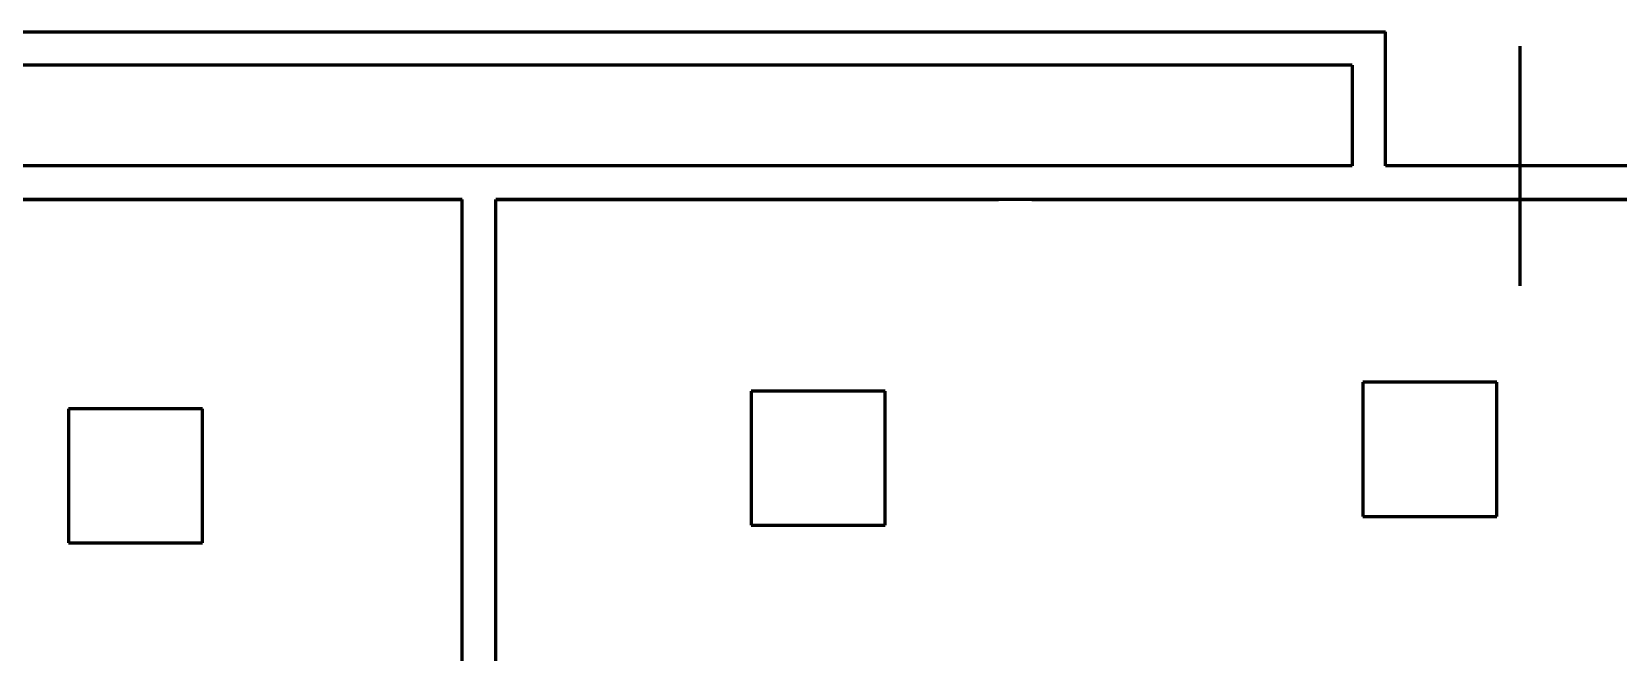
# Model space of a CAD drawing. Extents: x 0 to 297, y 0 to 292.
# Drawn here: x 114.66 to 138.34, y 78.54 to 87.79 of the extents above; entities that cross this region are included whole.
import ezdxf

# ---------------------------------------------------------------- set-up
doc = ezdxf.new("R2010")
doc.units = 0
doc.header["$MEASUREMENT"] = 0
doc.linetypes.add('K5LT_BASIC', pattern=[0])
doc.layers.add('Системный слой', color=7, linetype='Continuous')

# ---------------------------------------------------------------- blocks, each defined once
blk = doc.blocks.new('*U')
at = {"layer": 'Системный слой', "linetype": 'K5LT_BASIC', "lineweight": 60}
for p, q in [((127.4, 82.428), (125.4, 82.428)), ((125.4, 82.428), (125.4, 80.428)), ((127.4, 80.428), (127.4, 82.428)), ((136.528, 82.561), (134.528, 82.561)), ((134.528, 82.561), (134.528, 80.561)), ((136.528, 80.561), (136.528, 82.561)), ((117.214, 82.164), (115.214, 82.164)), ((115.214, 82.164), (115.214, 80.164)), ((117.214, 80.164), (117.214, 82.164)), ((134.528, 80.561), (136.528, 80.561)), ((125.4, 80.428), (127.4, 80.428)), ((115.214, 80.164), (117.214, 80.164))]:
    blk.add_line(p, q, dxfattribs=at)

msp = doc.modelspace()

# ---------------------------------------------------------------- linework, layer by layer
at = {"layer": 'Системный слой', "linetype": 'K5LT_BASIC', "lineweight": 60}
for p, q in [((109.763, 87.786), (134.867, 87.786)), ((134.867, 85.786), (134.867, 87.786)), ((136.867, 87.572), (136.867, 84)), ((134.367, 87.286), (110.263, 87.286)), ((134.367, 87.286), (134.367, 85.786)), ((134.367, 85.786), (110.263, 85.786)), ((138.867, 85.786), (134.867, 85.786)), ((121.088, 85.286), (89.588, 85.286)), ((97.588, 85.286), (121.088, 85.286)), ((121.088, 65.286), (121.088, 85.286)), ((121.588, 85.286), (129.088, 85.286)), ((121.588, 65.285), (121.588, 85.286)), ((153.088, 85.286), (121.588, 85.286)), ((145.088, 85.286), (129.588, 85.286)), ((129.588, 85.286), (145.088, 85.286))]:
    msp.add_line(p, q, dxfattribs=at)

# ---------------------------------------------------------------- block references
at = {"layer": 'Системный слой'}
msp.add_blockref('*U', (0, 0), dxfattribs=at)
msp.add_blockref('*U', (0, 0), dxfattribs=at)
msp.add_blockref('*U', (0, 0), dxfattribs=at)
msp.add_blockref('*U', (0, 0), dxfattribs=at)
msp.add_blockref('*U', (0, 0), dxfattribs=at)
msp.add_blockref('*U', (0, 0), dxfattribs=at)
msp.add_blockref('*U', (0, 0), dxfattribs=at)
msp.add_blockref('*U', (0, 0), dxfattribs=at)
msp.add_blockref('*U', (0, 0), dxfattribs=at)
msp.add_blockref('*U', (0, 0), dxfattribs=at)
msp.add_blockref('*U', (0, 0), dxfattribs=at)
msp.add_blockref('*U', (0, 0), dxfattribs=at)
msp.add_blockref('*U', (0, 0), dxfattribs=at)
msp.add_blockref('*U', (0, 0), dxfattribs=at)
msp.add_blockref('*U', (0, 0), dxfattribs=at)
msp.add_blockref('*U', (0, 0), dxfattribs=at)
msp.add_blockref('*U', (0, 0), dxfattribs=at)
msp.add_blockref('*U', (0, 0), dxfattribs=at)
msp.add_blockref('*U', (0, 0), dxfattribs=at)
msp.add_blockref('*U', (0, 0), dxfattribs=at)
msp.add_blockref('*U', (0, 0), dxfattribs=at)
msp.add_blockref('*U', (0, 0), dxfattribs=at)
msp.add_blockref('*U', (0, 0), dxfattribs=at)
msp.add_blockref('*U', (0, 0), dxfattribs=at)
msp.add_blockref('*U', (0, 0), dxfattribs=at)
msp.add_blockref('*U', (0, 0), dxfattribs=at)
msp.add_blockref('*U', (0, 0), dxfattribs=at)
msp.add_blockref('*U', (0, 0), dxfattribs=at)
msp.add_blockref('*U', (0, 0), dxfattribs=at)
msp.add_blockref('*U', (0, 0), dxfattribs=at)
msp.add_blockref('*U', (0, 0), dxfattribs=at)
msp.add_blockref('*U', (0, 0), dxfattribs=at)
msp.add_blockref('*U', (0, 0), dxfattribs=at)
msp.add_blockref('*U', (0, 0), dxfattribs=at)
msp.add_blockref('*U', (0, 0), dxfattribs=at)
msp.add_blockref('*U', (0, 0), dxfattribs=at)
msp.add_blockref('*U', (0, 0), dxfattribs=at)
msp.add_blockref('*U', (0, 0), dxfattribs=at)
msp.add_blockref('*U', (0, 0), dxfattribs=at)
msp.add_blockref('*U', (0, 0), dxfattribs=at)
msp.add_blockref('*U', (0, 0), dxfattribs=at)
msp.add_blockref('*U', (0, 0), dxfattribs=at)
msp.add_blockref('*U', (0, 0), dxfattribs=at)
msp.add_blockref('*U', (0, 0), dxfattribs=at)
msp.add_blockref('*U', (0, 0), dxfattribs=at)
msp.add_blockref('*U', (0, 0), dxfattribs=at)
msp.add_blockref('*U', (0, 0), dxfattribs=at)
msp.add_blockref('*U', (0, 0), dxfattribs=at)
msp.add_blockref('*U', (0, 0), dxfattribs=at)
msp.add_blockref('*U', (0, 0), dxfattribs=at)
msp.add_blockref('*U', (0, 0), dxfattribs=at)
msp.add_blockref('*U', (0, 0), dxfattribs=at)
msp.add_blockref('*U', (0, 0), dxfattribs=at)
msp.add_blockref('*U', (0, 0), dxfattribs=at)
msp.add_blockref('*U', (0, 0), dxfattribs=at)
msp.add_blockref('*U', (0, 0), dxfattribs=at)
msp.add_blockref('*U', (0, 0), dxfattribs=at)
msp.add_blockref('*U', (0, 0), dxfattribs=at)
msp.add_blockref('*U', (0, 0), dxfattribs=at)
msp.add_blockref('*U', (0, 0), dxfattribs=at)
msp.add_blockref('*U', (0, 0), dxfattribs=at)
msp.add_blockref('*U', (0, 0), dxfattribs=at)
msp.add_blockref('*U', (0, 0), dxfattribs=at)
msp.add_blockref('*U', (0, 0), dxfattribs=at)
msp.add_blockref('*U', (0, 0), dxfattribs=at)
msp.add_blockref('*U', (0, 0), dxfattribs=at)
msp.add_blockref('*U', (0, 0), dxfattribs=at)
msp.add_blockref('*U', (0, 0), dxfattribs=at)
msp.add_blockref('*U', (0, 0), dxfattribs=at)
msp.add_blockref('*U', (0, 0), dxfattribs=at)
msp.add_blockref('*U', (0, 0), dxfattribs=at)
msp.add_blockref('*U', (0, 0), dxfattribs=at)
msp.add_blockref('*U', (0, 0), dxfattribs=at)
msp.add_blockref('*U', (0, 0), dxfattribs=at)
msp.add_blockref('*U', (0, 0), dxfattribs=at)
msp.add_blockref('*U', (0, 0), dxfattribs=at)
msp.add_blockref('*U', (0, 0), dxfattribs=at)
msp.add_blockref('*U', (0, 0), dxfattribs=at)
msp.add_blockref('*U', (0, 0), dxfattribs=at)
msp.add_blockref('*U', (0, 0), dxfattribs=at)
msp.add_blockref('*U', (0, 0), dxfattribs=at)
msp.add_blockref('*U', (0, 0), dxfattribs=at)
msp.add_blockref('*U', (0, 0), dxfattribs=at)
msp.add_blockref('*U', (0, 0), dxfattribs=at)
msp.add_blockref('*U', (0, 0), dxfattribs=at)
msp.add_blockref('*U', (0, 0), dxfattribs=at)
msp.add_blockref('*U', (0, 0), dxfattribs=at)
msp.add_blockref('*U', (0, 0), dxfattribs=at)
msp.add_blockref('*U', (0, 0), dxfattribs=at)
msp.add_blockref('*U', (0, 0), dxfattribs=at)
msp.add_blockref('*U', (0, 0), dxfattribs=at)
msp.add_blockref('*U', (0, 0), dxfattribs=at)
msp.add_blockref('*U', (0, 0), dxfattribs=at)
msp.add_blockref('*U', (0, 0), dxfattribs=at)
msp.add_blockref('*U', (0, 0), dxfattribs=at)
msp.add_blockref('*U', (0, 0), dxfattribs=at)
msp.add_blockref('*U', (0, 0), dxfattribs=at)
msp.add_blockref('*U', (0, 0), dxfattribs=at)
msp.add_blockref('*U', (0, 0), dxfattribs=at)
msp.add_blockref('*U', (0, 0), dxfattribs=at)
msp.add_blockref('*U', (0, 0), dxfattribs=at)
msp.add_blockref('*U', (0, 0), dxfattribs=at)
msp.add_blockref('*U', (0, 0), dxfattribs=at)
msp.add_blockref('*U', (0, 0), dxfattribs=at)
msp.add_blockref('*U', (0, 0), dxfattribs=at)
msp.add_blockref('*U', (0, 0), dxfattribs=at)
msp.add_blockref('*U', (0, 0), dxfattribs=at)
msp.add_blockref('*U', (0, 0), dxfattribs=at)
msp.add_blockref('*U', (0, 0), dxfattribs=at)
msp.add_blockref('*U', (0, 0), dxfattribs=at)
msp.add_blockref('*U', (0, 0), dxfattribs=at)
msp.add_blockref('*U', (0, 0), dxfattribs=at)
msp.add_blockref('*U', (0, 0), dxfattribs=at)
msp.add_blockref('*U', (0, 0), dxfattribs=at)
msp.add_blockref('*U', (0, 0), dxfattribs=at)
msp.add_blockref('*U', (0, 0), dxfattribs=at)
msp.add_blockref('*U', (0, 0), dxfattribs=at)
msp.add_blockref('*U', (0, 0), dxfattribs=at)
msp.add_blockref('*U', (0, 0), dxfattribs=at)
msp.add_blockref('*U', (0, 0), dxfattribs=at)
msp.add_blockref('*U', (0, 0), dxfattribs=at)
msp.add_blockref('*U', (0, 0), dxfattribs=at)
msp.add_blockref('*U', (0, 0), dxfattribs=at)
msp.add_blockref('*U', (0, 0), dxfattribs=at)
msp.add_blockref('*U', (0, 0), dxfattribs=at)
msp.add_blockref('*U', (0, 0), dxfattribs=at)
msp.add_blockref('*U', (0, 0), dxfattribs=at)
msp.add_blockref('*U', (0, 0), dxfattribs=at)
msp.add_blockref('*U', (0, 0), dxfattribs=at)
msp.add_blockref('*U', (0, 0), dxfattribs=at)
msp.add_blockref('*U', (0, 0), dxfattribs=at)
msp.add_blockref('*U', (0, 0), dxfattribs=at)
msp.add_blockref('*U', (0, 0), dxfattribs=at)
msp.add_blockref('*U', (0, 0), dxfattribs=at)
msp.add_blockref('*U', (0, 0), dxfattribs=at)
msp.add_blockref('*U', (0, 0), dxfattribs=at)
msp.add_blockref('*U', (0, 0), dxfattribs=at)
msp.add_blockref('*U', (0, 0), dxfattribs=at)
msp.add_blockref('*U', (0, 0), dxfattribs=at)
msp.add_blockref('*U', (0, 0), dxfattribs=at)
msp.add_blockref('*U', (0, 0), dxfattribs=at)
msp.add_blockref('*U', (0, 0), dxfattribs=at)
msp.add_blockref('*U', (0, 0), dxfattribs=at)
msp.add_blockref('*U', (0, 0), dxfattribs=at)
msp.add_blockref('*U', (0, 0), dxfattribs=at)
msp.add_blockref('*U', (0, 0), dxfattribs=at)
msp.add_blockref('*U', (0, 0), dxfattribs=at)
msp.add_blockref('*U', (0, 0), dxfattribs=at)
msp.add_blockref('*U', (0, 0), dxfattribs=at)
msp.add_blockref('*U', (0, 0), dxfattribs=at)
msp.add_blockref('*U', (0, 0), dxfattribs=at)
msp.add_blockref('*U', (0, 0), dxfattribs=at)
msp.add_blockref('*U', (0, 0), dxfattribs=at)
msp.add_blockref('*U', (0, 0), dxfattribs=at)
msp.add_blockref('*U', (0, 0), dxfattribs=at)
msp.add_blockref('*U', (0, 0), dxfattribs=at)
msp.add_blockref('*U', (0, 0), dxfattribs=at)
msp.add_blockref('*U', (0, 0), dxfattribs=at)
msp.add_blockref('*U', (0, 0), dxfattribs=at)
msp.add_blockref('*U', (0, 0), dxfattribs=at)
msp.add_blockref('*U', (0, 0), dxfattribs=at)
msp.add_blockref('*U', (0, 0), dxfattribs=at)
msp.add_blockref('*U', (0, 0), dxfattribs=at)
msp.add_blockref('*U', (0, 0), dxfattribs=at)
msp.add_blockref('*U', (0, 0), dxfattribs=at)
msp.add_blockref('*U', (0, 0), dxfattribs=at)
msp.add_blockref('*U', (0, 0), dxfattribs=at)
msp.add_blockref('*U', (0, 0), dxfattribs=at)
msp.add_blockref('*U', (0, 0), dxfattribs=at)
msp.add_blockref('*U', (0, 0), dxfattribs=at)
msp.add_blockref('*U', (0, 0), dxfattribs=at)
msp.add_blockref('*U', (0, 0), dxfattribs=at)
msp.add_blockref('*U', (0, 0), dxfattribs=at)
msp.add_blockref('*U', (0, 0), dxfattribs=at)
msp.add_blockref('*U', (0, 0), dxfattribs=at)
msp.add_blockref('*U', (0, 0), dxfattribs=at)
msp.add_blockref('*U', (0, 0), dxfattribs=at)
msp.add_blockref('*U', (0, 0), dxfattribs=at)
msp.add_blockref('*U', (0, 0), dxfattribs=at)
msp.add_blockref('*U', (0, 0), dxfattribs=at)
msp.add_blockref('*U', (0, 0), dxfattribs=at)
msp.add_blockref('*U', (0, 0), dxfattribs=at)
msp.add_blockref('*U', (0, 0), dxfattribs=at)
msp.add_blockref('*U', (0, 0), dxfattribs=at)
msp.add_blockref('*U', (0, 0), dxfattribs=at)
msp.add_blockref('*U', (0, 0), dxfattribs=at)
msp.add_blockref('*U', (0, 0), dxfattribs=at)
msp.add_blockref('*U', (0, 0), dxfattribs=at)
msp.add_blockref('*U', (0, 0), dxfattribs=at)
msp.add_blockref('*U', (0, 0), dxfattribs=at)
msp.add_blockref('*U', (0, 0), dxfattribs=at)
msp.add_blockref('*U', (0, 0), dxfattribs=at)
msp.add_blockref('*U', (0, 0), dxfattribs=at)
msp.add_blockref('*U', (0, 0), dxfattribs=at)
msp.add_blockref('*U', (0, 0), dxfattribs=at)
msp.add_blockref('*U', (0, 0), dxfattribs=at)
msp.add_blockref('*U', (0, 0), dxfattribs=at)
msp.add_blockref('*U', (0, 0), dxfattribs=at)
msp.add_blockref('*U', (0, 0), dxfattribs=at)
msp.add_blockref('*U', (0, 0), dxfattribs=at)
msp.add_blockref('*U', (0, 0), dxfattribs=at)
msp.add_blockref('*U', (0, 0), dxfattribs=at)
msp.add_blockref('*U', (0, 0), dxfattribs=at)
msp.add_blockref('*U', (0, 0), dxfattribs=at)
msp.add_blockref('*U', (0, 0), dxfattribs=at)
msp.add_blockref('*U', (0, 0), dxfattribs=at)
msp.add_blockref('*U', (0, 0), dxfattribs=at)
msp.add_blockref('*U', (0, 0), dxfattribs=at)
msp.add_blockref('*U', (0, 0), dxfattribs=at)
msp.add_blockref('*U', (0, 0), dxfattribs=at)
msp.add_blockref('*U', (0, 0), dxfattribs=at)
msp.add_blockref('*U', (0, 0), dxfattribs=at)
msp.add_blockref('*U', (0, 0), dxfattribs=at)
msp.add_blockref('*U', (0, 0), dxfattribs=at)
msp.add_blockref('*U', (0, 0), dxfattribs=at)
msp.add_blockref('*U', (0, 0), dxfattribs=at)
msp.add_blockref('*U', (0, 0), dxfattribs=at)
msp.add_blockref('*U', (0, 0), dxfattribs=at)
msp.add_blockref('*U', (0, 0), dxfattribs=at)
msp.add_blockref('*U', (0, 0), dxfattribs=at)
msp.add_blockref('*U', (0, 0), dxfattribs=at)
msp.add_blockref('*U', (0, 0), dxfattribs=at)
msp.add_blockref('*U', (0, 0), dxfattribs=at)
msp.add_blockref('*U', (0, 0), dxfattribs=at)
msp.add_blockref('*U', (0, 0), dxfattribs=at)
msp.add_blockref('*U', (0, 0), dxfattribs=at)
msp.add_blockref('*U', (0, 0), dxfattribs=at)
msp.add_blockref('*U', (0, 0), dxfattribs=at)
msp.add_blockref('*U', (0, 0), dxfattribs=at)
msp.add_blockref('*U', (0, 0), dxfattribs=at)
msp.add_blockref('*U', (0, 0), dxfattribs=at)
msp.add_blockref('*U', (0, 0), dxfattribs=at)
msp.add_blockref('*U', (0, 0), dxfattribs=at)
msp.add_blockref('*U', (0, 0), dxfattribs=at)
msp.add_blockref('*U', (0, 0), dxfattribs=at)
msp.add_blockref('*U', (0, 0), dxfattribs=at)
msp.add_blockref('*U', (0, 0), dxfattribs=at)
msp.add_blockref('*U', (0, 0), dxfattribs=at)
msp.add_blockref('*U', (0, 0), dxfattribs=at)
msp.add_blockref('*U', (0, 0), dxfattribs=at)
msp.add_blockref('*U', (0, 0), dxfattribs=at)
msp.add_blockref('*U', (0, 0), dxfattribs=at)
msp.add_blockref('*U', (0, 0), dxfattribs=at)
msp.add_blockref('*U', (0, 0), dxfattribs=at)
msp.add_blockref('*U', (0, 0), dxfattribs=at)
msp.add_blockref('*U', (0, 0), dxfattribs=at)
msp.add_blockref('*U', (0, 0), dxfattribs=at)
msp.add_blockref('*U', (0, 0), dxfattribs=at)
msp.add_blockref('*U', (0, 0), dxfattribs=at)
msp.add_blockref('*U', (0, 0), dxfattribs=at)
msp.add_blockref('*U', (0, 0), dxfattribs=at)
msp.add_blockref('*U', (0, 0), dxfattribs=at)
msp.add_blockref('*U', (0, 0), dxfattribs=at)
msp.add_blockref('*U', (0, 0), dxfattribs=at)
msp.add_blockref('*U', (0, 0), dxfattribs=at)
msp.add_blockref('*U', (0, 0), dxfattribs=at)
msp.add_blockref('*U', (0, 0), dxfattribs=at)
msp.add_blockref('*U', (0, 0), dxfattribs=at)
msp.add_blockref('*U', (0, 0), dxfattribs=at)
msp.add_blockref('*U', (0, 0), dxfattribs=at)
msp.add_blockref('*U', (0, 0), dxfattribs=at)
msp.add_blockref('*U', (0, 0), dxfattribs=at)
msp.add_blockref('*U', (0, 0), dxfattribs=at)
msp.add_blockref('*U', (0, 0), dxfattribs=at)
msp.add_blockref('*U', (0, 0), dxfattribs=at)
msp.add_blockref('*U', (0, 0), dxfattribs=at)
msp.add_blockref('*U', (0, 0), dxfattribs=at)
msp.add_blockref('*U', (0, 0), dxfattribs=at)
msp.add_blockref('*U', (0, 0), dxfattribs=at)
msp.add_blockref('*U', (0, 0), dxfattribs=at)
msp.add_blockref('*U', (0, 0), dxfattribs=at)
msp.add_blockref('*U', (0, 0), dxfattribs=at)
msp.add_blockref('*U', (0, 0), dxfattribs=at)
msp.add_blockref('*U', (0, 0), dxfattribs=at)
msp.add_blockref('*U', (0, 0), dxfattribs=at)
msp.add_blockref('*U', (0, 0), dxfattribs=at)
msp.add_blockref('*U', (0, 0), dxfattribs=at)
msp.add_blockref('*U', (0, 0), dxfattribs=at)
msp.add_blockref('*U', (0, 0), dxfattribs=at)
msp.add_blockref('*U', (0, 0), dxfattribs=at)
msp.add_blockref('*U', (0, 0), dxfattribs=at)
msp.add_blockref('*U', (0, 0), dxfattribs=at)
msp.add_blockref('*U', (0, 0), dxfattribs=at)
msp.add_blockref('*U', (0, 0), dxfattribs=at)
msp.add_blockref('*U', (0, 0), dxfattribs=at)
msp.add_blockref('*U', (0, 0), dxfattribs=at)
msp.add_blockref('*U', (0, 0), dxfattribs=at)
msp.add_blockref('*U', (0, 0), dxfattribs=at)
msp.add_blockref('*U', (0, 0), dxfattribs=at)
msp.add_blockref('*U', (0, 0), dxfattribs=at)
msp.add_blockref('*U', (0, 0), dxfattribs=at)
msp.add_blockref('*U', (0, 0), dxfattribs=at)
msp.add_blockref('*U', (0, 0), dxfattribs=at)
msp.add_blockref('*U', (0, 0), dxfattribs=at)
msp.add_blockref('*U', (0, 0), dxfattribs=at)
msp.add_blockref('*U', (0, 0), dxfattribs=at)
msp.add_blockref('*U', (0, 0), dxfattribs=at)
msp.add_blockref('*U', (0, 0), dxfattribs=at)
msp.add_blockref('*U', (0, 0), dxfattribs=at)
msp.add_blockref('*U', (0, 0), dxfattribs=at)
msp.add_blockref('*U', (0, 0), dxfattribs=at)
msp.add_blockref('*U', (0, 0), dxfattribs=at)
msp.add_blockref('*U', (0, 0), dxfattribs=at)
msp.add_blockref('*U', (0, 0), dxfattribs=at)
msp.add_blockref('*U', (0, 0), dxfattribs=at)
msp.add_blockref('*U', (0, 0), dxfattribs=at)
msp.add_blockref('*U', (0, 0), dxfattribs=at)
msp.add_blockref('*U', (0, 0), dxfattribs=at)
msp.add_blockref('*U', (0, 0), dxfattribs=at)
msp.add_blockref('*U', (0, 0), dxfattribs=at)
msp.add_blockref('*U', (0, 0), dxfattribs=at)
msp.add_blockref('*U', (0, 0), dxfattribs=at)
msp.add_blockref('*U', (0, 0), dxfattribs=at)
msp.add_blockref('*U', (0, 0), dxfattribs=at)
msp.add_blockref('*U', (0, 0), dxfattribs=at)
msp.add_blockref('*U', (0, 0), dxfattribs=at)
msp.add_blockref('*U', (0, 0), dxfattribs=at)
msp.add_blockref('*U', (0, 0), dxfattribs=at)
msp.add_blockref('*U', (0, 0), dxfattribs=at)
msp.add_blockref('*U', (0, 0), dxfattribs=at)
msp.add_blockref('*U', (0, 0), dxfattribs=at)
msp.add_blockref('*U', (0, 0), dxfattribs=at)
msp.add_blockref('*U', (0, 0), dxfattribs=at)
msp.add_blockref('*U', (0, 0), dxfattribs=at)
msp.add_blockref('*U', (0, 0), dxfattribs=at)
msp.add_blockref('*U', (0, 0), dxfattribs=at)
msp.add_blockref('*U', (0, 0), dxfattribs=at)
msp.add_blockref('*U', (0, 0), dxfattribs=at)
msp.add_blockref('*U', (0, 0), dxfattribs=at)
msp.add_blockref('*U', (0, 0), dxfattribs=at)
msp.add_blockref('*U', (0, 0), dxfattribs=at)
msp.add_blockref('*U', (0, 0), dxfattribs=at)
msp.add_blockref('*U', (0, 0), dxfattribs=at)
msp.add_blockref('*U', (0, 0), dxfattribs=at)
msp.add_blockref('*U', (0, 0), dxfattribs=at)
msp.add_blockref('*U', (0, 0), dxfattribs=at)
msp.add_blockref('*U', (0, 0), dxfattribs=at)
msp.add_blockref('*U', (0, 0), dxfattribs=at)
msp.add_blockref('*U', (0, 0), dxfattribs=at)
msp.add_blockref('*U', (0, 0), dxfattribs=at)
msp.add_blockref('*U', (0, 0), dxfattribs=at)
msp.add_blockref('*U', (0, 0), dxfattribs=at)
msp.add_blockref('*U', (0, 0), dxfattribs=at)
msp.add_blockref('*U', (0, 0), dxfattribs=at)
msp.add_blockref('*U', (0, 0), dxfattribs=at)
msp.add_blockref('*U', (0, 0), dxfattribs=at)
msp.add_blockref('*U', (0, 0), dxfattribs=at)
msp.add_blockref('*U', (0, 0), dxfattribs=at)
msp.add_blockref('*U', (0, 0), dxfattribs=at)
msp.add_blockref('*U', (0, 0), dxfattribs=at)
msp.add_blockref('*U', (0, 0), dxfattribs=at)
msp.add_blockref('*U', (0, 0), dxfattribs=at)
msp.add_blockref('*U', (0, 0), dxfattribs=at)
msp.add_blockref('*U', (0, 0), dxfattribs=at)
msp.add_blockref('*U', (0, 0), dxfattribs=at)
msp.add_blockref('*U', (0, 0), dxfattribs=at)
msp.add_blockref('*U', (0, 0), dxfattribs=at)
msp.add_blockref('*U', (0, 0), dxfattribs=at)
msp.add_blockref('*U', (0, 0), dxfattribs=at)
msp.add_blockref('*U', (0, 0), dxfattribs=at)
msp.add_blockref('*U', (0, 0), dxfattribs=at)
msp.add_blockref('*U', (0, 0), dxfattribs=at)
msp.add_blockref('*U', (0, 0), dxfattribs=at)
msp.add_blockref('*U', (0, 0), dxfattribs=at)
msp.add_blockref('*U', (0, 0), dxfattribs=at)
msp.add_blockref('*U', (0, 0), dxfattribs=at)
msp.add_blockref('*U', (0, 0), dxfattribs=at)
msp.add_blockref('*U', (0, 0), dxfattribs=at)
msp.add_blockref('*U', (0, 0), dxfattribs=at)
msp.add_blockref('*U', (0, 0), dxfattribs=at)
msp.add_blockref('*U', (0, 0), dxfattribs=at)
msp.add_blockref('*U', (0, 0), dxfattribs=at)
msp.add_blockref('*U', (0, 0), dxfattribs=at)
msp.add_blockref('*U', (0, 0), dxfattribs=at)
msp.add_blockref('*U', (0, 0), dxfattribs=at)
msp.add_blockref('*U', (0, 0), dxfattribs=at)
msp.add_blockref('*U', (0, 0), dxfattribs=at)
msp.add_blockref('*U', (0, 0), dxfattribs=at)
msp.add_blockref('*U', (0, 0), dxfattribs=at)
msp.add_blockref('*U', (0, 0), dxfattribs=at)
msp.add_blockref('*U', (0, 0), dxfattribs=at)
msp.add_blockref('*U', (0, 0), dxfattribs=at)
msp.add_blockref('*U', (0, 0), dxfattribs=at)
msp.add_blockref('*U', (0, 0), dxfattribs=at)
msp.add_blockref('*U', (0, 0), dxfattribs=at)
msp.add_blockref('*U', (0, 0), dxfattribs=at)
msp.add_blockref('*U', (0, 0), dxfattribs=at)
msp.add_blockref('*U', (0, 0), dxfattribs=at)
msp.add_blockref('*U', (0, 0), dxfattribs=at)
msp.add_blockref('*U', (0, 0), dxfattribs=at)
msp.add_blockref('*U', (0, 0), dxfattribs=at)
msp.add_blockref('*U', (0, 0), dxfattribs=at)
msp.add_blockref('*U', (0, 0), dxfattribs=at)
msp.add_blockref('*U', (0, 0), dxfattribs=at)
msp.add_blockref('*U', (0, 0), dxfattribs=at)
msp.add_blockref('*U', (0, 0), dxfattribs=at)
msp.add_blockref('*U', (0, 0), dxfattribs=at)
msp.add_blockref('*U', (0, 0), dxfattribs=at)
msp.add_blockref('*U', (0, 0), dxfattribs=at)
msp.add_blockref('*U', (0, 0), dxfattribs=at)
msp.add_blockref('*U', (0, 0), dxfattribs=at)
msp.add_blockref('*U', (0, 0), dxfattribs=at)
msp.add_blockref('*U', (0, 0), dxfattribs=at)
msp.add_blockref('*U', (0, 0), dxfattribs=at)
msp.add_blockref('*U', (0, 0), dxfattribs=at)
msp.add_blockref('*U', (0, 0), dxfattribs=at)
msp.add_blockref('*U', (0, 0), dxfattribs=at)
msp.add_blockref('*U', (0, 0), dxfattribs=at)
msp.add_blockref('*U', (0, 0), dxfattribs=at)
msp.add_blockref('*U', (0, 0), dxfattribs=at)
msp.add_blockref('*U', (0, 0), dxfattribs=at)
msp.add_blockref('*U', (0, 0), dxfattribs=at)
msp.add_blockref('*U', (0, 0), dxfattribs=at)
msp.add_blockref('*U', (0, 0), dxfattribs=at)
msp.add_blockref('*U', (0, 0), dxfattribs=at)
msp.add_blockref('*U', (0, 0), dxfattribs=at)
msp.add_blockref('*U', (0, 0), dxfattribs=at)
msp.add_blockref('*U', (0, 0), dxfattribs=at)
msp.add_blockref('*U', (0, 0), dxfattribs=at)
msp.add_blockref('*U', (0, 0), dxfattribs=at)
msp.add_blockref('*U', (0, 0), dxfattribs=at)

doc.saveas('drawing.dxf')
